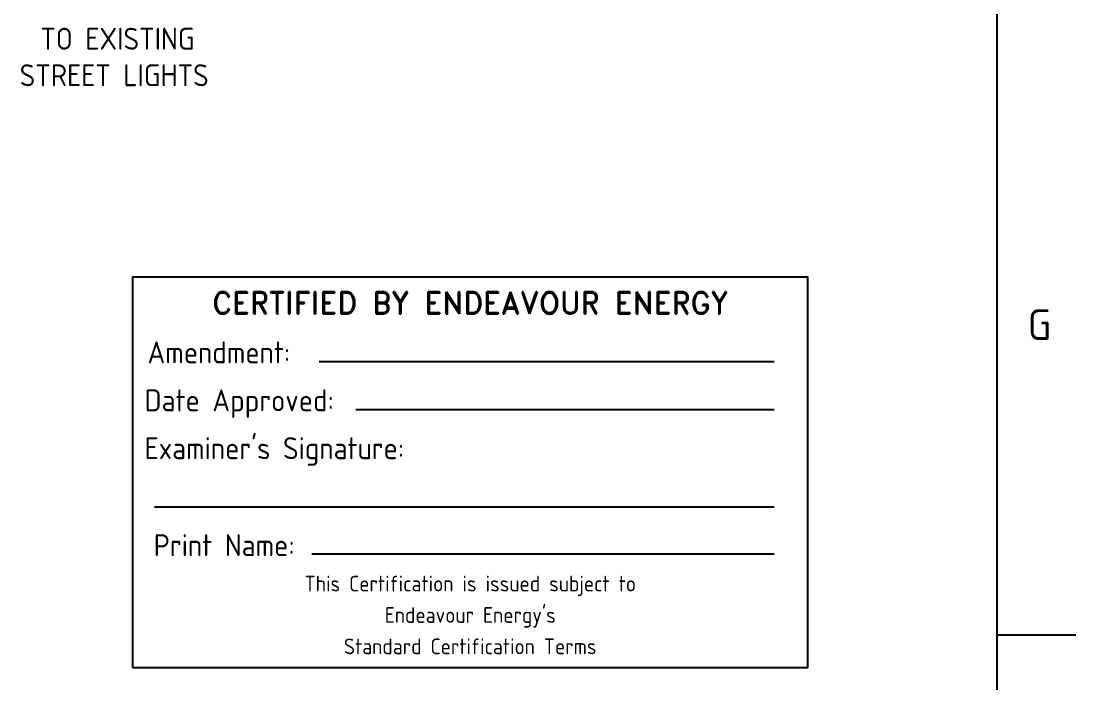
# Paper-space layout 'Sheet 2' of a CAD drawing. Header units: metres. Extents: x -31 to 813, y -3 to 583.
# Drawn here: x 692.5 to 812.8, y 72.5 to 147.9 of the extents above; entities that cross this region are included whole.
import ezdxf
from ezdxf.enums import TextEntityAlignment as Align

# ---------------------------------------------------------------- set-up
doc = ezdxf.new("R2010")
doc.units = ezdxf.units.M
doc.layers.get('0').update_dxf_attribs({"color": 6})
for name, color, linetype in [('_User Miscellaneous5', 7, 'Continuous'), ('Notes', 7, 'Continuous'), ('SupportsUG_SP_EXT', 7, 'Continuous')]:
    doc.layers.add(name, color=color, linetype=linetype)
doc.styles.add('Elec', font='romand__.ttf')
doc.styles.add('iecISOCP', font='isocp.shx')
doc.styles.get("Standard").update_dxf_attribs({"font": 'isocp.shx'})

# ---------------------------------------------------------------- blocks, each defined once
blk = doc.blocks.new('A1_FRAME_TITLE')
at = {"layer": 'Notes', "color": 3, "linetype": 'Continuous'}
blk.add_line((824.37, 5.97), (824.37, 574.39), dxfattribs=at)
at = {"layer": 'Notes', "linetype": 'Continuous'}
blk.add_line((824.37, 77.93), (833.35, 77.93), dxfattribs=at)
blk.add_attdef('DRAFT_NUM', (29.9, 23.29), '', height=2.5, rotation=90)
at = {"layer": 'Notes', "color": 7, "style": 'iecISOCP'}
blk.add_text('G', height=3.5, dxfattribs=at).set_placement((827.87, 111.56))
at = {"layer": 'Notes', "color": 7, "style": 'iecISOCP', "flags": 8}
blk.add_attdef('VERSION_NO', text='', height=2.5, rotation=90, dxfattribs=at).set_placement((302.04, 43.81), align=Align.MIDDLE_CENTER)
at = {"layer": 'Notes', "color": 7, "style": 'iecISOCP'}
for tag, p in [('CAP_NO', (513.19, 43.46)), ('IE_NUM', (513.05, 37.81)), ('REF_No_1', (335.24, 32.31)), ('REF_1', (362.52, 32.31)), ('GEN_WO', (441.71, 31.76)), ('HV_SWITCH', (513.46, 32.16)), ('REF_No_2', (335.24, 26.31)), ('REF_2', (362.52, 26.31)), ('OH_WO', (441.71, 25.81)), ('UBD_REF', (513.05, 25.83)), ('REF_No_3', (335.24, 20.31)), ('REF_3', (362.52, 20.31)), ('UG_WO', (441.71, 20.05)), ('GIS_MAP_No', (513.05, 20.04)), ('REF_No_4', (335.24, 14.31)), ('REF_4', (362.52, 14.31)), ('SUB_WO', (441.71, 13.81)), ('HV_OP_DIAG', (513.33, 14.2)), ('LGA', (512.95, 7.78))]:
    blk.add_attdef(tag, p, '', height=2.5, dxfattribs=at)
at = {"layer": 'Notes', "style": 'iecISOCP'}
for tag, p in [('T1', (684.37, 39.47)), ('T2', (684.37, 34.35)), ('T3', (684.37, 28.92)), ('T4', (684.37, 23.66)), ('T5', (684.37, 18.23)), ('T6', (684.37, 12.97))]:
    blk.add_attdef(tag, text='', height=3.5, dxfattribs=at).set_placement(p, align=Align.CENTER)
at = {"layer": 'Notes', "color": 7, "style": 'iecISOCP'}
for tag, p in [('scale', (567.76, 33.27)), ('DRAWN', (567.76, 24.93)), ('DATE', (567.76, 16.88)), ('CHD', (567.76, 8.37)), ('DESIGN', (605.62, 9.15))]:
    blk.add_attdef(tag, text='', height=2.5, dxfattribs=at).set_placement(p, align=Align.CENTER)
at = {"layer": 'Notes', "color": 4, "style": 'iecISOCP'}
blk.add_attdef('NUM', text='', height=7, dxfattribs=at).set_placement((792.37, 20.12), align=Align.MIDDLE_CENTER)
at = {"layer": 'Notes', "color": 1, "style": 'iecISOCP'}
blk.add_attdef('REV', text='', height=5, dxfattribs=at).set_placement((820.05, 17.1), align=Align.CENTER)
at = {"layer": 'Notes', "color": 7, "style": 'iecISOCP'}
for tag, p in [('NS', (790.71, 8.12)), ('SHTS', (805.41, 8.12))]:
    blk.add_attdef(tag, text='', height=2.5, dxfattribs=at).set_placement(p, align=Align.MIDDLE)
at = {"layer": 'Notes', "style": 'iecISOCP'}
blk.add_attdef('ExportID', (9.08, 2.39), '', height=2.5, dxfattribs=at)
at = {"layer": 'Notes', "style": 'iecISOCP', "flags": 1}
for tag, p in [('ProjectType', (14.17, -26.8)), ('ProjectNumber', (23.56, -26.82)), ('DrawingNumber', (35.51, -26.8)), ('ProjectDescription', (47.56, -26.83)), ('ExportDate', (60.28, -26.79)), ('ExportUserName', (69.15, -26.8)), ('DesignerCompanyName', (81.48, -26.79)), ('ExportAreaOfInterest', (97.1, -26.81)), ('GIS_SUCCESS', (112, -26.78)), ('CAD_SUCCESS', (121.79, -26.78)), ('DEPOTCODE', (132.11, -26.88)), ('ExportCategories', (140.08, -26.8)), ('Comments', (154.38, -26.88))]:
    blk.add_attdef(tag, p, '', height=1, dxfattribs=at)
blk = doc.blocks.new('NOTE_CERTIFIED-BY-IE')
at = {"color": 7, "linetype": 'Continuous', "lineweight": -3}
for p, q in [((21.25, 34.9), (73.15, 34.9)), ((25.46, 29.41), (73.15, 29.41)), ((2.51, 18.32), (73.15, 18.32)), ((20.45, 12.96), (73.15, 12.96))]:
    blk.add_line(p, q, dxfattribs=at)
blk.add_lwpolyline([(0, 0), (76.98, 0), (76.98, 44.52), (0, 44.52)], close=True)
at = {"color": 7, "lineweight": -3, "style": 'Elec'}
blk.add_text('CERTIFIED BY ENDEAVOUR ENERGY', height=2.52, dxfattribs=at).set_placement((38.51, 41.58), align=Align.MIDDLE_CENTER)
at = {"color": 7, "lineweight": -3}
for s, p in [('Amendment:', (1.7, 35.94)), ('Date Approved:', (1.37, 30.47)), ("Examiner's Signature:", (1.37, 25.01))]:
    blk.add_text(s, height=2.5, dxfattribs=at).set_placement(p, align=Align.MIDDLE_LEFT)
blk.add_text('Print Name:', height=2.5, dxfattribs=at).set_placement((2.4, 11.95), align=Align.BOTTOM_LEFT)
at = {"color": 7, "lineweight": -3, "insert": (38.49, 5.99), "char_height": 1.79, "attachment_point": 5, "line_spacing_factor": 1.2}
blk.add_mtext("This Certification is issued subject to \\PEndeavour Energy's \\PStandard Certification Terms", dxfattribs=at)

psp = doc.layouts.new('Sheet 2')

# ---------------------------------------------------------------- block references
at = {"layer": 'Notes'}
psp.add_blockref('NOTE_CERTIFIED-BY-IE', (705.255, 74.207), dxfattribs=at)
at = {"layer": 'SupportsUG_SP_EXT'}
psp.add_blockref('A1_FRAME_TITLE', (-20.549, 0), dxfattribs=at)

# ---------------------------------------------------------------- texts
at = {"layer": '_User Miscellaneous5', "insert": (690.617, 147.167), "char_height": 2.5, "attachment_point": 1}
psp.add_mtext_dynamic_manual_height_columns('\\pi4.11;TO EXISTING \\P\\pi1.761;STREET LIGHTS', width=25.96999, gutter_width=4, heights=[19.281], dxfattribs=at)

doc.saveas('drawing.dxf')
